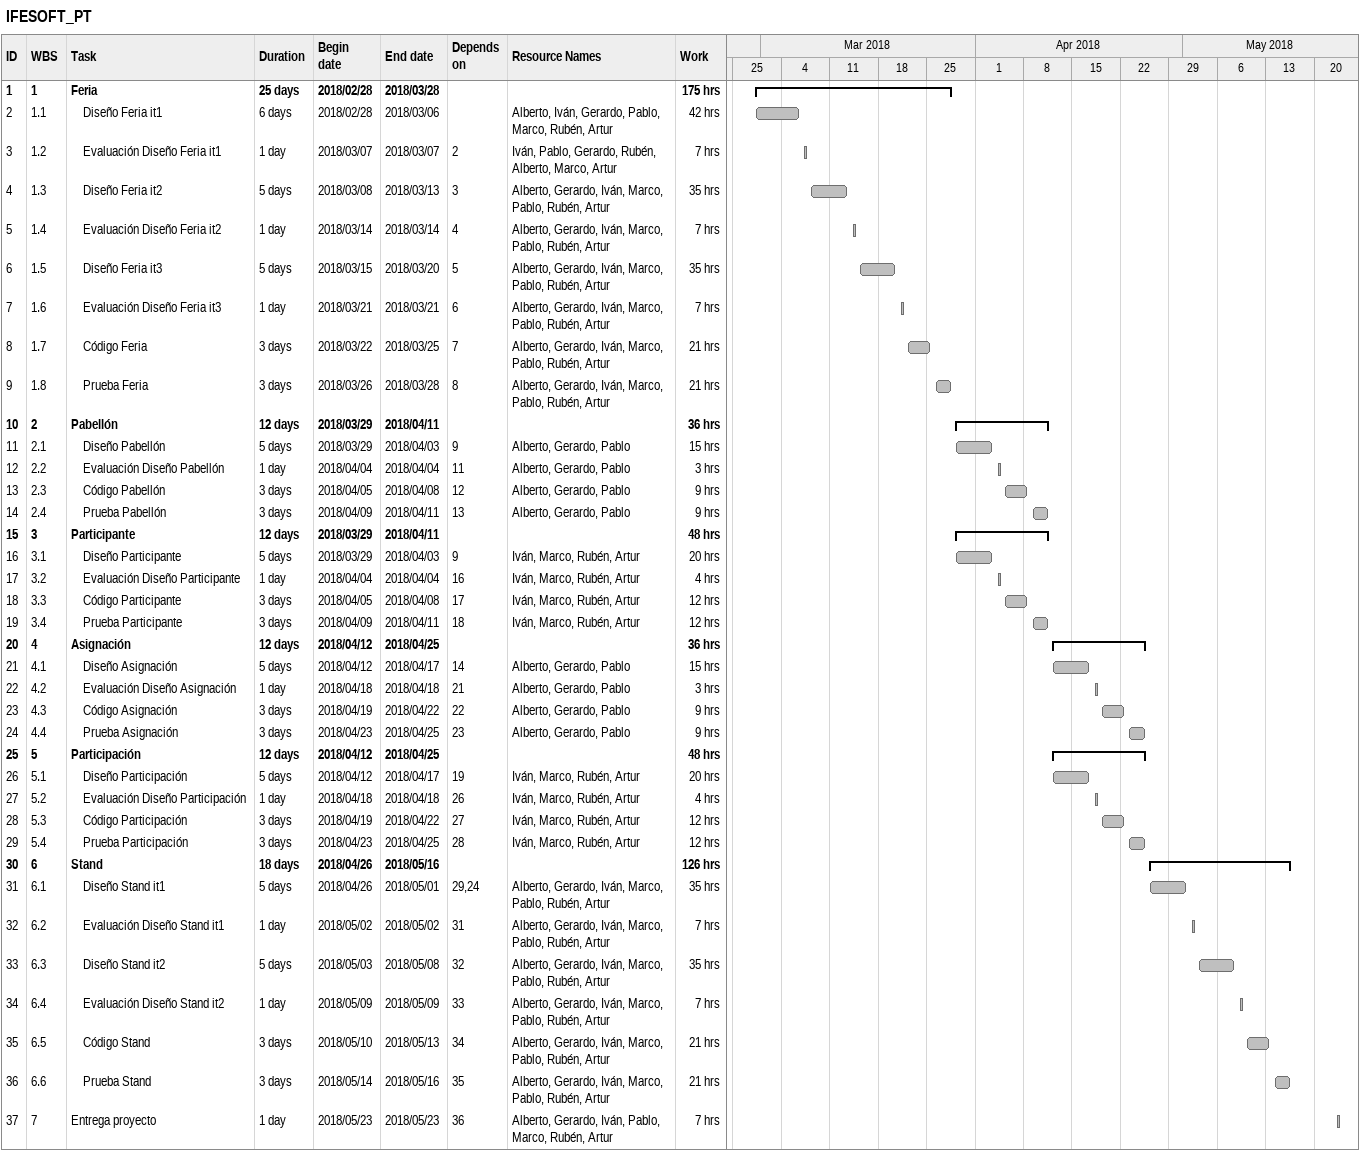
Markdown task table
IFESOFT_PT

| ID | WBS | Task | Duration | Start | Finish | Predecessors | Resources | Work (h) |
|---|---|---|---|---|---|---|---|---|
| 1 | 1 | **Feria** | 25d | 2018-02-28 | 2018-03-28 |  |  | 175 |
| 2 | 1.1 | Diseño Feria it1 | 6d | 2018-02-28 | 2018-03-06 |  | Alberto, Iván, Gerardo, Pablo, Marco, Rubén, Artur | 42 |
| 3 | 1.2 | Evaluación Diseño Feria it1 | 1d | 2018-03-07 | 2018-03-07 | 2 | Iván, Pablo, Gerardo, Rubén, Alberto, Marco, Artur | 7 |
| 4 | 1.3 | Diseño Feria it2 | 5d | 2018-03-08 | 2018-03-13 | 3 | Alberto, Gerardo, Iván, Marco, Pablo, Rubén, Artur | 35 |
| 5 | 1.4 | Evaluación Diseño Feria it2 | 1d | 2018-03-14 | 2018-03-14 | 4 | Alberto, Gerardo, Iván, Marco, Pablo, Rubén, Artur | 7 |
| 6 | 1.5 | Diseño Feria it3 | 5d | 2018-03-15 | 2018-03-20 | 5 | Alberto, Gerardo, Iván, Marco, Pablo, Rubén, Artur | 35 |
| 7 | 1.6 | Evaluación Diseño Feria it3 | 1d | 2018-03-21 | 2018-03-21 | 6 | Alberto, Gerardo, Iván, Marco, Pablo, Rubén, Artur | 7 |
| 8 | 1.7 | Código Feria | 3d | 2018-03-22 | 2018-03-25 | 7 | Alberto, Gerardo, Iván, Marco, Pablo, Rubén, Artur | 21 |
| 9 | 1.8 | Prueba Feria | 3d | 2018-03-26 | 2018-03-28 | 8 | Alberto, Gerardo, Iván, Marco, Pablo, Rubén, Artur | 21 |
| 10 | 2 | **Pabellón** | 12d | 2018-03-29 | 2018-04-11 |  |  | 36 |
| 11 | 2.1 | Diseño Pabellón | 5d | 2018-03-29 | 2018-04-03 | 9 | Alberto, Gerardo, Pablo | 15 |
| 12 | 2.2 | Evaluación Diseño Pabellón | 1d | 2018-04-04 | 2018-04-04 | 11 | Alberto, Gerardo, Pablo | 3 |
| 13 | 2.3 | Código Pabellón | 3d | 2018-04-05 | 2018-04-08 | 12 | Alberto, Gerardo, Pablo | 9 |
| 14 | 2.4 | Prueba Pabellón | 3d | 2018-04-09 | 2018-04-11 | 13 | Alberto, Gerardo, Pablo | 9 |
| 15 | 3 | **Participante** | 12d | 2018-03-29 | 2018-04-11 |  |  | 48 |
| 16 | 3.1 | Diseño Participante | 5d | 2018-03-29 | 2018-04-03 | 9 | Iván, Marco, Rubén, Artur | 20 |
| 17 | 3.2 | Evaluación Diseño Participante | 1d | 2018-04-04 | 2018-04-04 | 16 | Iván, Marco, Rubén, Artur | 4 |
| 18 | 3.3 | Código Participante | 3d | 2018-04-05 | 2018-04-08 | 17 | Iván, Marco, Rubén, Artur | 12 |
| 19 | 3.4 | Prueba Participante | 3d | 2018-04-09 | 2018-04-11 | 18 | Iván, Marco, Rubén, Artur | 12 |
| 20 | 4 | **Asignación** | 12d | 2018-04-12 | 2018-04-25 |  |  | 36 |
| 21 | 4.1 | Diseño Asignación | 5d | 2018-04-12 | 2018-04-17 | 14 | Alberto, Gerardo, Pablo | 15 |
| 22 | 4.2 | Evaluación Diseño Asignación | 1d | 2018-04-18 | 2018-04-18 | 21 | Alberto, Gerardo, Pablo | 3 |
| 23 | 4.3 | Código Asignación | 3d | 2018-04-19 | 2018-04-22 | 22 | Alberto, Gerardo, Pablo | 9 |
| 24 | 4.4 | Prueba Asignación | 3d | 2018-04-23 | 2018-04-25 | 23 | Alberto, Gerardo, Pablo | 9 |
| 25 | 5 | **Participación** | 12d | 2018-04-12 | 2018-04-25 |  |  | 48 |
| 26 | 5.1 | Diseño Participación | 5d | 2018-04-12 | 2018-04-17 | 19 | Iván, Marco, Rubén, Artur | 20 |
| 27 | 5.2 | Evaluación Diseño Participación | 1d | 2018-04-18 | 2018-04-18 | 26 | Iván, Marco, Rubén, Artur | 4 |
| 28 | 5.3 | Código Participación | 3d | 2018-04-19 | 2018-04-22 | 27 | Iván, Marco, Rubén, Artur | 12 |
| 29 | 5.4 | Prueba Participación | 3d | 2018-04-23 | 2018-04-25 | 28 | Iván, Marco, Rubén, Artur | 12 |
| 30 | 6 | **Stand** | 18d | 2018-04-26 | 2018-05-16 |  |  | 126 |
| 31 | 6.1 | Diseño Stand it1 | 5d | 2018-04-26 | 2018-05-01 | 29, 24 | Alberto, Gerardo, Iván, Marco, Pablo, Rubén, Artur | 35 |
| 32 | 6.2 | Evaluación Diseño Stand it1 | 1d | 2018-05-02 | 2018-05-02 | 31 | Alberto, Gerardo, Iván, Marco, Pablo, Rubén, Artur | 7 |
| 33 | 6.3 | Diseño Stand it2 | 5d | 2018-05-03 | 2018-05-08 | 32 | Alberto, Gerardo, Iván, Marco, Pablo, Rubén, Artur | 35 |
| 34 | 6.4 | Evaluación Diseño Stand it2 | 1d | 2018-05-09 | 2018-05-09 | 33 | Alberto, Gerardo, Iván, Marco, Pablo, Rubén, Artur | 7 |
| 35 | 6.5 | Código Stand | 3d | 2018-05-10 | 2018-05-13 | 34 | Alberto, Gerardo, Iván, Marco, Pablo, Rubén, Artur | 21 |
| 36 | 6.6 | Prueba Stand | 3d | 2018-05-14 | 2018-05-16 | 35 | Alberto, Gerardo, Iván, Marco, Pablo, Rubén, Artur | 21 |
| 37 | 7 | Entrega proyecto | 1d | 2018-05-23 | 2018-05-23 | 36 | Alberto, Gerardo, Iván, Pablo, Marco, Rubén, Artur | 7 |
